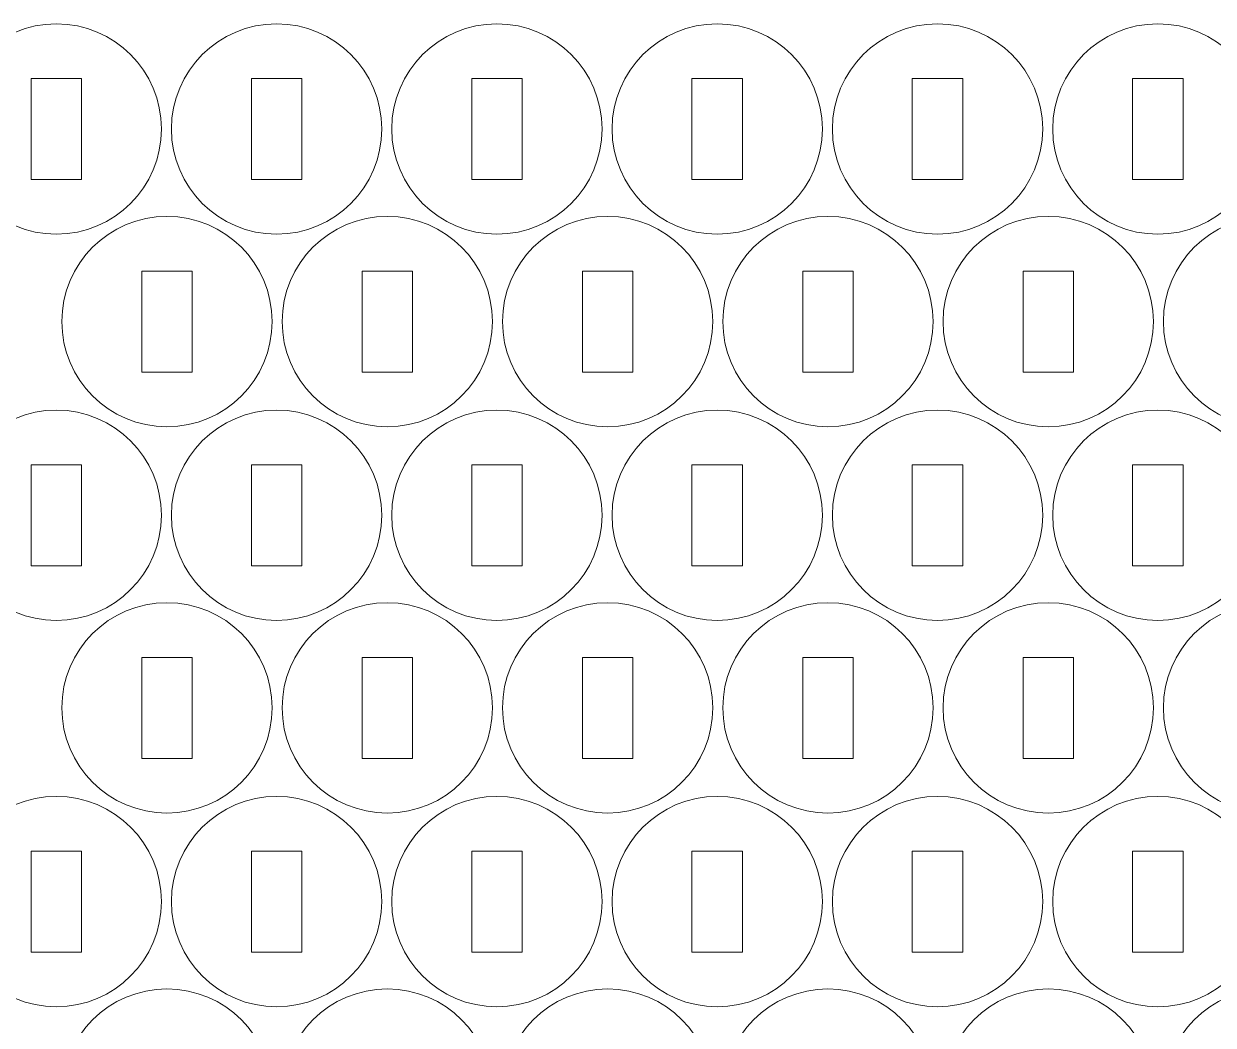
# Model space of a CAD drawing. Header units: millimetres. Extents: x -382 to 382, y -127 to 127.
# Drawn here: x 14.1 to 84.8, y 67 to 126.5 of the extents above; entities that cross this region are included whole.
import ezdxf

# ---------------------------------------------------------------- set-up
doc = ezdxf.new("R2010")
doc.units = ezdxf.units.MM
doc.header["$MEASUREMENT"] = 0
doc.layers.add('Camada 1', color=7, linetype='Continuous')

msp = doc.modelspace()

# ---------------------------------------------------------------- linework, layer by layer
at = {"layer": 'Camada 1', "lineweight": 20}
for points in [[(15.9977, 126.5491), (19.4495, 126.5491), (22.2477, 123.7509), (22.2477, 120.2991), (22.2477, 120.2991), (22.2477, 116.8473), (19.4495, 114.0491), (15.9977, 114.0491), (15.9977, 114.0491), (12.5459, 114.0491), (9.7477, 116.8473), (9.7477, 120.2991), (9.7477, 120.2991), (9.7477, 123.7509), (12.5459, 126.5491), (15.9977, 126.5491)], [(29.0946, 126.5491), (32.5464, 126.5491), (35.3446, 123.7509), (35.3446, 120.2991), (35.3446, 120.2991), (35.3446, 116.8473), (32.5464, 114.0491), (29.0946, 114.0491), (29.0946, 114.0491), (25.6428, 114.0491), (22.8446, 116.8473), (22.8446, 120.2991), (22.8446, 120.2991), (22.8446, 123.7509), (25.6428, 126.5491), (29.0946, 126.5491)], [(42.1915, 126.5491), (45.6433, 126.5491), (48.4415, 123.7509), (48.4415, 120.2991), (48.4415, 120.2991), (48.4415, 116.8473), (45.6433, 114.0491), (42.1915, 114.0491), (42.1915, 114.0491), (38.7397, 114.0491), (35.9415, 116.8473), (35.9415, 120.2991), (35.9415, 120.2991), (35.9415, 123.7509), (38.7397, 126.5491), (42.1915, 126.5491)], [(55.2884, 126.5491), (58.7402, 126.5491), (61.5384, 123.7509), (61.5384, 120.2991), (61.5384, 120.2991), (61.5384, 116.8473), (58.7402, 114.0491), (55.2884, 114.0491), (55.2884, 114.0491), (51.8366, 114.0491), (49.0384, 116.8473), (49.0384, 120.2991), (49.0384, 120.2991), (49.0384, 123.7509), (51.8366, 126.5491), (55.2884, 126.5491)], [(68.3853, 126.5491), (71.8371, 126.5491), (74.6353, 123.7509), (74.6353, 120.2991), (74.6353, 120.2991), (74.6353, 116.8473), (71.8371, 114.0491), (68.3853, 114.0491), (68.3853, 114.0491), (64.9335, 114.0491), (62.1353, 116.8473), (62.1353, 120.2991), (62.1353, 120.2991), (62.1353, 123.7509), (64.9335, 126.5491), (68.3853, 126.5491)], [(81.4822, 126.5491), (84.934, 126.5491), (87.7322, 123.7509), (87.7322, 120.2991), (87.7322, 120.2991), (87.7322, 116.8473), (84.934, 114.0491), (81.4822, 114.0491), (81.4822, 114.0491), (78.0304, 114.0491), (75.2322, 116.8473), (75.2322, 120.2991), (75.2322, 120.2991), (75.2322, 123.7509), (78.0304, 126.5491), (81.4822, 126.5491)], [(14.4977, 123.2991), (14.4977, 123.2991), (17.4977, 123.2991), (17.4977, 123.2991), (17.4977, 123.2991), (17.4977, 123.2991), (17.4977, 117.2991), (17.4977, 117.2991), (17.4977, 117.2991), (17.4977, 117.2991), (14.4977, 117.2991), (14.4977, 117.2991), (14.4977, 117.2991), (14.4977, 117.2991), (14.4977, 123.2991), (14.4977, 123.2991)], [(27.5946, 123.2991), (27.5946, 123.2991), (30.5946, 123.2991), (30.5946, 123.2991), (30.5946, 123.2991), (30.5946, 123.2991), (30.5946, 117.2991), (30.5946, 117.2991), (30.5946, 117.2991), (30.5946, 117.2991), (27.5946, 117.2991), (27.5946, 117.2991), (27.5946, 117.2991), (27.5946, 117.2991), (27.5946, 123.2991), (27.5946, 123.2991)], [(40.6915, 123.2991), (40.6915, 123.2991), (43.6915, 123.2991), (43.6915, 123.2991), (43.6915, 123.2991), (43.6915, 123.2991), (43.6915, 117.2991), (43.6915, 117.2991), (43.6915, 117.2991), (43.6915, 117.2991), (40.6915, 117.2991), (40.6915, 117.2991), (40.6915, 117.2991), (40.6915, 117.2991), (40.6915, 123.2991), (40.6915, 123.2991)], [(53.7884, 123.2991), (53.7884, 123.2991), (56.7884, 123.2991), (56.7884, 123.2991), (56.7884, 123.2991), (56.7884, 123.2991), (56.7884, 117.2991), (56.7884, 117.2991), (56.7884, 117.2991), (56.7884, 117.2991), (53.7884, 117.2991), (53.7884, 117.2991), (53.7884, 117.2991), (53.7884, 117.2991), (53.7884, 123.2991), (53.7884, 123.2991)], [(66.8853, 123.2991), (66.8853, 123.2991), (69.8853, 123.2991), (69.8853, 123.2991), (69.8853, 123.2991), (69.8853, 123.2991), (69.8853, 117.2991), (69.8853, 117.2991), (69.8853, 117.2991), (69.8853, 117.2991), (66.8853, 117.2991), (66.8853, 117.2991), (66.8853, 117.2991), (66.8853, 117.2991), (66.8853, 123.2991), (66.8853, 123.2991)], [(79.9822, 123.2991), (79.9822, 123.2991), (82.9822, 123.2991), (82.9822, 123.2991), (82.9822, 123.2991), (82.9822, 123.2991), (82.9822, 117.2991), (82.9822, 117.2991), (82.9822, 117.2991), (82.9822, 117.2991), (79.9822, 117.2991), (79.9822, 117.2991), (79.9822, 117.2991), (79.9822, 117.2991), (79.9822, 123.2991), (79.9822, 123.2991)], [(22.5792, 115.1058), (26.031, 115.1058), (28.8292, 112.3076), (28.8292, 108.8558), (28.8292, 108.8558), (28.8292, 105.404), (26.031, 102.6058), (22.5792, 102.6058), (22.5792, 102.6058), (19.1274, 102.6058), (16.3292, 105.404), (16.3292, 108.8558), (16.3292, 108.8558), (16.3292, 112.3076), (19.1274, 115.1058), (22.5792, 115.1058)], [(35.6761, 115.1058), (39.1279, 115.1058), (41.9261, 112.3076), (41.9261, 108.8558), (41.9261, 108.8558), (41.9261, 105.404), (39.1279, 102.6058), (35.6761, 102.6058), (35.6761, 102.6058), (32.2243, 102.6058), (29.4261, 105.404), (29.4261, 108.8558), (29.4261, 108.8558), (29.4261, 112.3076), (32.2243, 115.1058), (35.6761, 115.1058)], [(48.773, 115.1058), (52.2248, 115.1058), (55.023, 112.3076), (55.023, 108.8558), (55.023, 108.8558), (55.023, 105.404), (52.2248, 102.6058), (48.773, 102.6058), (48.773, 102.6058), (45.3212, 102.6058), (42.523, 105.404), (42.523, 108.8558), (42.523, 108.8558), (42.523, 112.3076), (45.3212, 115.1058), (48.773, 115.1058)], [(61.8699, 115.1058), (65.3217, 115.1058), (68.1199, 112.3076), (68.1199, 108.8558), (68.1199, 108.8558), (68.1199, 105.404), (65.3217, 102.6058), (61.8699, 102.6058), (61.8699, 102.6058), (58.4181, 102.6058), (55.6199, 105.404), (55.6199, 108.8558), (55.6199, 108.8558), (55.6199, 112.3076), (58.4181, 115.1058), (61.8699, 115.1058)], [(74.9668, 115.1058), (78.4186, 115.1058), (81.2168, 112.3076), (81.2168, 108.8558), (81.2168, 108.8558), (81.2168, 105.404), (78.4186, 102.6058), (74.9668, 102.6058), (74.9668, 102.6058), (71.515, 102.6058), (68.7168, 105.404), (68.7168, 108.8558), (68.7168, 108.8558), (68.7168, 112.3076), (71.515, 115.1058), (74.9668, 115.1058)], [(88.0637, 115.1058), (91.5155, 115.1058), (94.3137, 112.3076), (94.3137, 108.8558), (94.3137, 108.8558), (94.3137, 105.404), (91.5155, 102.6058), (88.0637, 102.6058), (88.0637, 102.6058), (84.6119, 102.6058), (81.8137, 105.404), (81.8137, 108.8558), (81.8137, 108.8558), (81.8137, 112.3076), (84.6119, 115.1058), (88.0637, 115.1058)], [(21.0792, 111.8558), (21.0792, 111.8558), (24.0792, 111.8558), (24.0792, 111.8558), (24.0792, 111.8558), (24.0792, 111.8558), (24.0792, 105.8558), (24.0792, 105.8558), (24.0792, 105.8558), (24.0792, 105.8558), (21.0792, 105.8558), (21.0792, 105.8558), (21.0792, 105.8558), (21.0792, 105.8558), (21.0792, 111.8558), (21.0792, 111.8558)], [(34.1761, 111.8558), (34.1761, 111.8558), (37.1761, 111.8558), (37.1761, 111.8558), (37.1761, 111.8558), (37.1761, 111.8558), (37.1761, 105.8558), (37.1761, 105.8558), (37.1761, 105.8558), (37.1761, 105.8558), (34.1761, 105.8558), (34.1761, 105.8558), (34.1761, 105.8558), (34.1761, 105.8558), (34.1761, 111.8558), (34.1761, 111.8558)], [(47.273, 111.8558), (47.273, 111.8558), (50.273, 111.8558), (50.273, 111.8558), (50.273, 111.8558), (50.273, 111.8558), (50.273, 105.8558), (50.273, 105.8558), (50.273, 105.8558), (50.273, 105.8558), (47.273, 105.8558), (47.273, 105.8558), (47.273, 105.8558), (47.273, 105.8558), (47.273, 111.8558), (47.273, 111.8558)], [(60.3699, 111.8558), (60.3699, 111.8558), (63.3699, 111.8558), (63.3699, 111.8558), (63.3699, 111.8558), (63.3699, 111.8558), (63.3699, 105.8558), (63.3699, 105.8558), (63.3699, 105.8558), (63.3699, 105.8558), (60.3699, 105.8558), (60.3699, 105.8558), (60.3699, 105.8558), (60.3699, 105.8558), (60.3699, 111.8558), (60.3699, 111.8558)], [(73.4668, 111.8558), (73.4668, 111.8558), (76.4668, 111.8558), (76.4668, 111.8558), (76.4668, 111.8558), (76.4668, 111.8558), (76.4668, 105.8558), (76.4668, 105.8558), (76.4668, 105.8558), (76.4668, 105.8558), (73.4668, 105.8558), (73.4668, 105.8558), (73.4668, 105.8558), (73.4668, 105.8558), (73.4668, 111.8558), (73.4668, 111.8558)], [(15.9977, 103.5964), (19.4495, 103.5964), (22.2477, 100.7982), (22.2477, 97.3464), (22.2477, 97.3464), (22.2477, 93.8946), (19.4495, 91.0964), (15.9977, 91.0964), (15.9977, 91.0964), (12.5459, 91.0964), (9.7477, 93.8946), (9.7477, 97.3464), (9.7477, 97.3464), (9.7477, 100.7982), (12.5459, 103.5964), (15.9977, 103.5964)], [(29.0946, 103.5964), (32.5464, 103.5964), (35.3446, 100.7982), (35.3446, 97.3464), (35.3446, 97.3464), (35.3446, 93.8946), (32.5464, 91.0964), (29.0946, 91.0964), (29.0946, 91.0964), (25.6428, 91.0964), (22.8446, 93.8946), (22.8446, 97.3464), (22.8446, 97.3464), (22.8446, 100.7982), (25.6428, 103.5964), (29.0946, 103.5964)], [(42.1915, 103.5964), (45.6433, 103.5964), (48.4415, 100.7982), (48.4415, 97.3464), (48.4415, 97.3464), (48.4415, 93.8946), (45.6433, 91.0964), (42.1915, 91.0964), (42.1915, 91.0964), (38.7397, 91.0964), (35.9415, 93.8946), (35.9415, 97.3464), (35.9415, 97.3464), (35.9415, 100.7982), (38.7397, 103.5964), (42.1915, 103.5964)], [(55.2884, 103.5964), (58.7402, 103.5964), (61.5384, 100.7982), (61.5384, 97.3464), (61.5384, 97.3464), (61.5384, 93.8946), (58.7402, 91.0964), (55.2884, 91.0964), (55.2884, 91.0964), (51.8366, 91.0964), (49.0384, 93.8946), (49.0384, 97.3464), (49.0384, 97.3464), (49.0384, 100.7982), (51.8366, 103.5964), (55.2884, 103.5964)], [(68.3853, 103.5964), (71.8371, 103.5964), (74.6353, 100.7982), (74.6353, 97.3464), (74.6353, 97.3464), (74.6353, 93.8946), (71.8371, 91.0964), (68.3853, 91.0964), (68.3853, 91.0964), (64.9335, 91.0964), (62.1353, 93.8946), (62.1353, 97.3464), (62.1353, 97.3464), (62.1353, 100.7982), (64.9335, 103.5964), (68.3853, 103.5964)], [(81.4822, 103.5964), (84.934, 103.5964), (87.7322, 100.7982), (87.7322, 97.3464), (87.7322, 97.3464), (87.7322, 93.8946), (84.934, 91.0964), (81.4822, 91.0964), (81.4822, 91.0964), (78.0304, 91.0964), (75.2322, 93.8946), (75.2322, 97.3464), (75.2322, 97.3464), (75.2322, 100.7982), (78.0304, 103.5964), (81.4822, 103.5964)], [(14.4977, 100.3464), (14.4977, 100.3464), (17.4977, 100.3464), (17.4977, 100.3464), (17.4977, 100.3464), (17.4977, 100.3464), (17.4977, 94.3464), (17.4977, 94.3464), (17.4977, 94.3464), (17.4977, 94.3464), (14.4977, 94.3464), (14.4977, 94.3464), (14.4977, 94.3464), (14.4977, 94.3464), (14.4977, 100.3464), (14.4977, 100.3464)], [(27.5946, 100.3464), (27.5946, 100.3464), (30.5946, 100.3464), (30.5946, 100.3464), (30.5946, 100.3464), (30.5946, 100.3464), (30.5946, 94.3464), (30.5946, 94.3464), (30.5946, 94.3464), (30.5946, 94.3464), (27.5946, 94.3464), (27.5946, 94.3464), (27.5946, 94.3464), (27.5946, 94.3464), (27.5946, 100.3464), (27.5946, 100.3464)], [(40.6915, 100.3464), (40.6915, 100.3464), (43.6915, 100.3464), (43.6915, 100.3464), (43.6915, 100.3464), (43.6915, 100.3464), (43.6915, 94.3464), (43.6915, 94.3464), (43.6915, 94.3464), (43.6915, 94.3464), (40.6915, 94.3464), (40.6915, 94.3464), (40.6915, 94.3464), (40.6915, 94.3464), (40.6915, 100.3464), (40.6915, 100.3464)], [(53.7884, 100.3464), (53.7884, 100.3464), (56.7884, 100.3464), (56.7884, 100.3464), (56.7884, 100.3464), (56.7884, 100.3464), (56.7884, 94.3464), (56.7884, 94.3464), (56.7884, 94.3464), (56.7884, 94.3464), (53.7884, 94.3464), (53.7884, 94.3464), (53.7884, 94.3464), (53.7884, 94.3464), (53.7884, 100.3464), (53.7884, 100.3464)], [(66.8853, 100.3464), (66.8853, 100.3464), (69.8853, 100.3464), (69.8853, 100.3464), (69.8853, 100.3464), (69.8853, 100.3464), (69.8853, 94.3464), (69.8853, 94.3464), (69.8853, 94.3464), (69.8853, 94.3464), (66.8853, 94.3464), (66.8853, 94.3464), (66.8853, 94.3464), (66.8853, 94.3464), (66.8853, 100.3464), (66.8853, 100.3464)], [(79.9822, 100.3464), (79.9822, 100.3464), (82.9822, 100.3464), (82.9822, 100.3464), (82.9822, 100.3464), (82.9822, 100.3464), (82.9822, 94.3464), (82.9822, 94.3464), (82.9822, 94.3464), (82.9822, 94.3464), (79.9822, 94.3464), (79.9822, 94.3464), (79.9822, 94.3464), (79.9822, 94.3464), (79.9822, 100.3464), (79.9822, 100.3464)], [(22.5792, 92.1531), (26.031, 92.1531), (28.8292, 89.3549), (28.8292, 85.9031), (28.8292, 85.9031), (28.8292, 82.4513), (26.031, 79.6531), (22.5792, 79.6531), (22.5792, 79.6531), (19.1274, 79.6531), (16.3292, 82.4513), (16.3292, 85.9031), (16.3292, 85.9031), (16.3292, 89.3549), (19.1274, 92.1531), (22.5792, 92.1531)], [(35.6761, 92.1531), (39.1279, 92.1531), (41.9261, 89.3549), (41.9261, 85.9031), (41.9261, 85.9031), (41.9261, 82.4513), (39.1279, 79.6531), (35.6761, 79.6531), (35.6761, 79.6531), (32.2243, 79.6531), (29.4261, 82.4513), (29.4261, 85.9031), (29.4261, 85.9031), (29.4261, 89.3549), (32.2243, 92.1531), (35.6761, 92.1531)], [(48.773, 92.1531), (52.2248, 92.1531), (55.023, 89.3549), (55.023, 85.9031), (55.023, 85.9031), (55.023, 82.4513), (52.2248, 79.6531), (48.773, 79.6531), (48.773, 79.6531), (45.3212, 79.6531), (42.523, 82.4513), (42.523, 85.9031), (42.523, 85.9031), (42.523, 89.3549), (45.3212, 92.1531), (48.773, 92.1531)], [(61.8699, 92.1531), (65.3217, 92.1531), (68.1199, 89.3549), (68.1199, 85.9031), (68.1199, 85.9031), (68.1199, 82.4513), (65.3217, 79.6531), (61.8699, 79.6531), (61.8699, 79.6531), (58.4181, 79.6531), (55.6199, 82.4513), (55.6199, 85.9031), (55.6199, 85.9031), (55.6199, 89.3549), (58.4181, 92.1531), (61.8699, 92.1531)], [(74.9668, 92.1531), (78.4186, 92.1531), (81.2168, 89.3549), (81.2168, 85.9031), (81.2168, 85.9031), (81.2168, 82.4513), (78.4186, 79.6531), (74.9668, 79.6531), (74.9668, 79.6531), (71.515, 79.6531), (68.7168, 82.4513), (68.7168, 85.9031), (68.7168, 85.9031), (68.7168, 89.3549), (71.515, 92.1531), (74.9668, 92.1531)], [(88.0637, 92.1531), (91.5155, 92.1531), (94.3137, 89.3549), (94.3137, 85.9031), (94.3137, 85.9031), (94.3137, 82.4513), (91.5155, 79.6531), (88.0637, 79.6531), (88.0637, 79.6531), (84.6119, 79.6531), (81.8137, 82.4513), (81.8137, 85.9031), (81.8137, 85.9031), (81.8137, 89.3549), (84.6119, 92.1531), (88.0637, 92.1531)], [(21.0792, 88.9031), (21.0792, 88.9031), (24.0792, 88.9031), (24.0792, 88.9031), (24.0792, 88.9031), (24.0792, 88.9031), (24.0792, 82.9031), (24.0792, 82.9031), (24.0792, 82.9031), (24.0792, 82.9031), (21.0792, 82.9031), (21.0792, 82.9031), (21.0792, 82.9031), (21.0792, 82.9031), (21.0792, 88.9031), (21.0792, 88.9031)], [(34.1761, 88.9031), (34.1761, 88.9031), (37.1761, 88.9031), (37.1761, 88.9031), (37.1761, 88.9031), (37.1761, 88.9031), (37.1761, 82.9031), (37.1761, 82.9031), (37.1761, 82.9031), (37.1761, 82.9031), (34.1761, 82.9031), (34.1761, 82.9031), (34.1761, 82.9031), (34.1761, 82.9031), (34.1761, 88.9031), (34.1761, 88.9031)], [(47.273, 88.9031), (47.273, 88.9031), (50.273, 88.9031), (50.273, 88.9031), (50.273, 88.9031), (50.273, 88.9031), (50.273, 82.9031), (50.273, 82.9031), (50.273, 82.9031), (50.273, 82.9031), (47.273, 82.9031), (47.273, 82.9031), (47.273, 82.9031), (47.273, 82.9031), (47.273, 88.9031), (47.273, 88.9031)], [(60.3699, 88.9031), (60.3699, 88.9031), (63.3699, 88.9031), (63.3699, 88.9031), (63.3699, 88.9031), (63.3699, 88.9031), (63.3699, 82.9031), (63.3699, 82.9031), (63.3699, 82.9031), (63.3699, 82.9031), (60.3699, 82.9031), (60.3699, 82.9031), (60.3699, 82.9031), (60.3699, 82.9031), (60.3699, 88.9031), (60.3699, 88.9031)], [(73.4668, 88.9031), (73.4668, 88.9031), (76.4668, 88.9031), (76.4668, 88.9031), (76.4668, 88.9031), (76.4668, 88.9031), (76.4668, 82.9031), (76.4668, 82.9031), (76.4668, 82.9031), (76.4668, 82.9031), (73.4668, 82.9031), (73.4668, 82.9031), (73.4668, 82.9031), (73.4668, 82.9031), (73.4668, 88.9031), (73.4668, 88.9031)], [(15.9977, 80.6437), (19.4495, 80.6437), (22.2477, 77.8455), (22.2477, 74.3937), (22.2477, 74.3937), (22.2477, 70.9419), (19.4495, 68.1437), (15.9977, 68.1437), (15.9977, 68.1437), (12.5459, 68.1437), (9.7477, 70.9419), (9.7477, 74.3937), (9.7477, 74.3937), (9.7477, 77.8455), (12.5459, 80.6437), (15.9977, 80.6437)], [(29.0946, 80.6437), (32.5464, 80.6437), (35.3446, 77.8455), (35.3446, 74.3937), (35.3446, 74.3937), (35.3446, 70.9419), (32.5464, 68.1437), (29.0946, 68.1437), (29.0946, 68.1437), (25.6428, 68.1437), (22.8446, 70.9419), (22.8446, 74.3937), (22.8446, 74.3937), (22.8446, 77.8455), (25.6428, 80.6437), (29.0946, 80.6437)], [(42.1915, 80.6437), (45.6433, 80.6437), (48.4415, 77.8455), (48.4415, 74.3937), (48.4415, 74.3937), (48.4415, 70.9419), (45.6433, 68.1437), (42.1915, 68.1437), (42.1915, 68.1437), (38.7397, 68.1437), (35.9415, 70.9419), (35.9415, 74.3937), (35.9415, 74.3937), (35.9415, 77.8455), (38.7397, 80.6437), (42.1915, 80.6437)], [(55.2884, 80.6437), (58.7402, 80.6437), (61.5384, 77.8455), (61.5384, 74.3937), (61.5384, 74.3937), (61.5384, 70.9419), (58.7402, 68.1437), (55.2884, 68.1437), (55.2884, 68.1437), (51.8366, 68.1437), (49.0384, 70.9419), (49.0384, 74.3937), (49.0384, 74.3937), (49.0384, 77.8455), (51.8366, 80.6437), (55.2884, 80.6437)], [(68.3853, 80.6437), (71.8371, 80.6437), (74.6353, 77.8455), (74.6353, 74.3937), (74.6353, 74.3937), (74.6353, 70.9419), (71.8371, 68.1437), (68.3853, 68.1437), (68.3853, 68.1437), (64.9335, 68.1437), (62.1353, 70.9419), (62.1353, 74.3937), (62.1353, 74.3937), (62.1353, 77.8455), (64.9335, 80.6437), (68.3853, 80.6437)], [(81.4822, 80.6437), (84.934, 80.6437), (87.7322, 77.8455), (87.7322, 74.3937), (87.7322, 74.3937), (87.7322, 70.9419), (84.934, 68.1437), (81.4822, 68.1437), (81.4822, 68.1437), (78.0304, 68.1437), (75.2322, 70.9419), (75.2322, 74.3937), (75.2322, 74.3937), (75.2322, 77.8455), (78.0304, 80.6437), (81.4822, 80.6437)], [(14.4977, 77.3937), (14.4977, 77.3937), (17.4977, 77.3937), (17.4977, 77.3937), (17.4977, 77.3937), (17.4977, 77.3937), (17.4977, 71.3937), (17.4977, 71.3937), (17.4977, 71.3937), (17.4977, 71.3937), (14.4977, 71.3937), (14.4977, 71.3937), (14.4977, 71.3937), (14.4977, 71.3937), (14.4977, 77.3937), (14.4977, 77.3937)], [(27.5946, 77.3937), (27.5946, 77.3937), (30.5946, 77.3937), (30.5946, 77.3937), (30.5946, 77.3937), (30.5946, 77.3937), (30.5946, 71.3937), (30.5946, 71.3937), (30.5946, 71.3937), (30.5946, 71.3937), (27.5946, 71.3937), (27.5946, 71.3937), (27.5946, 71.3937), (27.5946, 71.3937), (27.5946, 77.3937), (27.5946, 77.3937)], [(40.6915, 77.3937), (40.6915, 77.3937), (43.6915, 77.3937), (43.6915, 77.3937), (43.6915, 77.3937), (43.6915, 77.3937), (43.6915, 71.3937), (43.6915, 71.3937), (43.6915, 71.3937), (43.6915, 71.3937), (40.6915, 71.3937), (40.6915, 71.3937), (40.6915, 71.3937), (40.6915, 71.3937), (40.6915, 77.3937), (40.6915, 77.3937)], [(53.7884, 77.3937), (53.7884, 77.3937), (56.7884, 77.3937), (56.7884, 77.3937), (56.7884, 77.3937), (56.7884, 77.3937), (56.7884, 71.3937), (56.7884, 71.3937), (56.7884, 71.3937), (56.7884, 71.3937), (53.7884, 71.3937), (53.7884, 71.3937), (53.7884, 71.3937), (53.7884, 71.3937), (53.7884, 77.3937), (53.7884, 77.3937)], [(66.8853, 77.3937), (66.8853, 77.3937), (69.8853, 77.3937), (69.8853, 77.3937), (69.8853, 77.3937), (69.8853, 77.3937), (69.8853, 71.3937), (69.8853, 71.3937), (69.8853, 71.3937), (69.8853, 71.3937), (66.8853, 71.3937), (66.8853, 71.3937), (66.8853, 71.3937), (66.8853, 71.3937), (66.8853, 77.3937), (66.8853, 77.3937)], [(79.9822, 77.3937), (79.9822, 77.3937), (82.9822, 77.3937), (82.9822, 77.3937), (82.9822, 77.3937), (82.9822, 77.3937), (82.9822, 71.3937), (82.9822, 71.3937), (82.9822, 71.3937), (82.9822, 71.3937), (79.9822, 71.3937), (79.9822, 71.3937), (79.9822, 71.3937), (79.9822, 71.3937), (79.9822, 77.3937), (79.9822, 77.3937)], [(22.5792, 69.2004), (26.031, 69.2004), (28.8292, 66.4022), (28.8292, 62.9504), (28.8292, 62.9504), (28.8292, 59.4986), (26.031, 56.7004), (22.5792, 56.7004), (22.5792, 56.7004), (19.1274, 56.7004), (16.3292, 59.4986), (16.3292, 62.9504), (16.3292, 62.9504), (16.3292, 66.4022), (19.1274, 69.2004), (22.5792, 69.2004)], [(35.6761, 69.2004), (39.1279, 69.2004), (41.9261, 66.4022), (41.9261, 62.9504), (41.9261, 62.9504), (41.9261, 59.4986), (39.1279, 56.7004), (35.6761, 56.7004), (35.6761, 56.7004), (32.2243, 56.7004), (29.4261, 59.4986), (29.4261, 62.9504), (29.4261, 62.9504), (29.4261, 66.4022), (32.2243, 69.2004), (35.6761, 69.2004)], [(48.773, 69.2004), (52.2248, 69.2004), (55.023, 66.4022), (55.023, 62.9504), (55.023, 62.9504), (55.023, 59.4986), (52.2248, 56.7004), (48.773, 56.7004), (48.773, 56.7004), (45.3212, 56.7004), (42.523, 59.4986), (42.523, 62.9504), (42.523, 62.9504), (42.523, 66.4022), (45.3212, 69.2004), (48.773, 69.2004)], [(61.8699, 69.2004), (65.3217, 69.2004), (68.1199, 66.4022), (68.1199, 62.9504), (68.1199, 62.9504), (68.1199, 59.4986), (65.3217, 56.7004), (61.8699, 56.7004), (61.8699, 56.7004), (58.4181, 56.7004), (55.6199, 59.4986), (55.6199, 62.9504), (55.6199, 62.9504), (55.6199, 66.4022), (58.4181, 69.2004), (61.8699, 69.2004)], [(74.9668, 69.2004), (78.4186, 69.2004), (81.2168, 66.4022), (81.2168, 62.9504), (81.2168, 62.9504), (81.2168, 59.4986), (78.4186, 56.7004), (74.9668, 56.7004), (74.9668, 56.7004), (71.515, 56.7004), (68.7168, 59.4986), (68.7168, 62.9504), (68.7168, 62.9504), (68.7168, 66.4022), (71.515, 69.2004), (74.9668, 69.2004)], [(88.0637, 69.2004), (91.5155, 69.2004), (94.3137, 66.4022), (94.3137, 62.9504), (94.3137, 62.9504), (94.3137, 59.4986), (91.5155, 56.7004), (88.0637, 56.7004), (88.0637, 56.7004), (84.6119, 56.7004), (81.8137, 59.4986), (81.8137, 62.9504), (81.8137, 62.9504), (81.8137, 66.4022), (84.6119, 69.2004), (88.0637, 69.2004)]]:
    msp.add_open_spline(points, degree=3, knots=[0, 0, 0, 0, 0.2, 0.2, 0.2, 0.2, 0.4, 0.4, 0.4, 0.4, 0.6, 0.6, 0.6, 0.6, 1, 1, 1, 1], dxfattribs=at)

doc.saveas('drawing.dxf')
